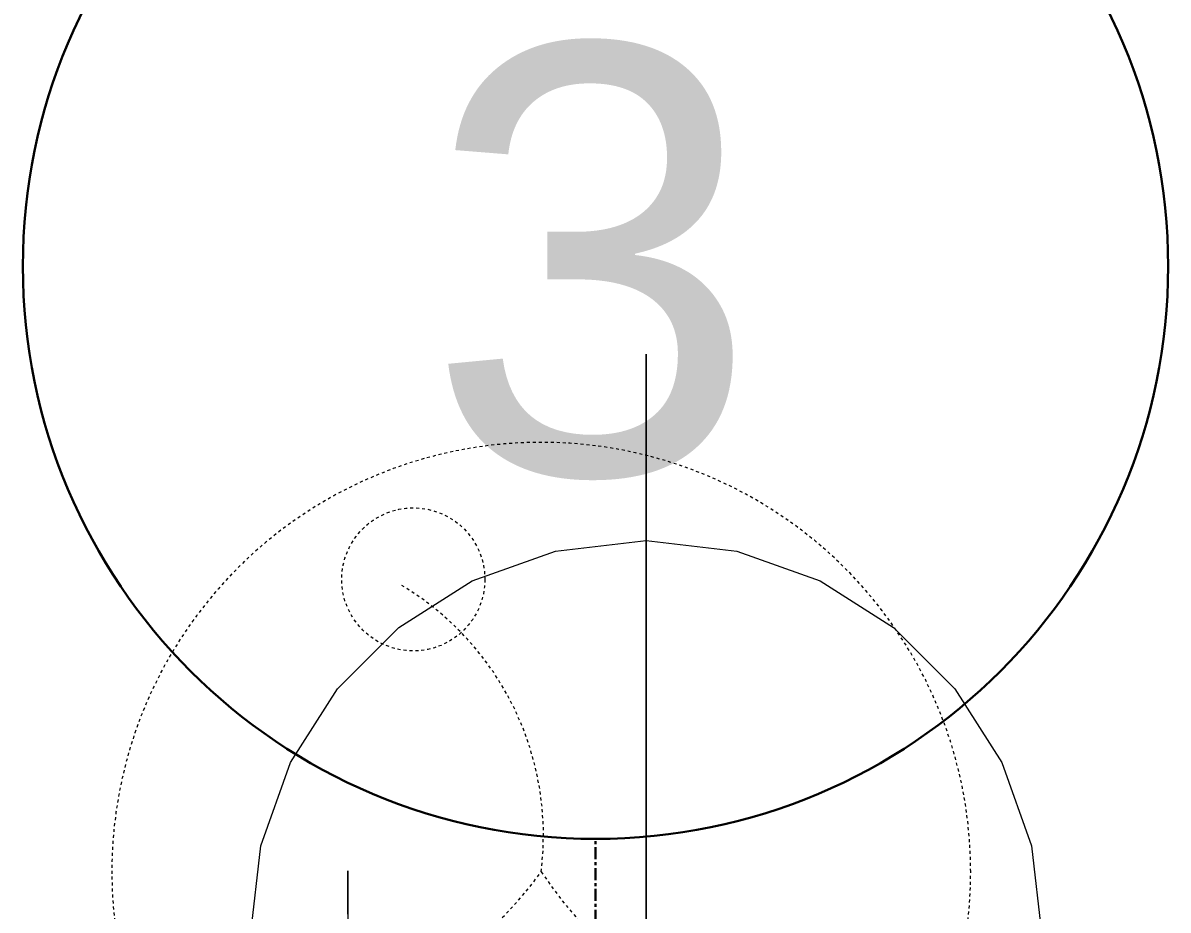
# Model space of a CAD drawing. Header units: inches. Extents: x 9391 to 11530, y 1186 to 2858.
# Drawn here: x 10254.66 to 10302.66, y 2732.89 to 2770.07 of the extents above; entities that cross this region are included whole.
import ezdxf

# ---------------------------------------------------------------- set-up
doc = ezdxf.new("R2010")
doc.units = ezdxf.units.IN
doc.header["$MEASUREMENT"] = 0
doc.linetypes.add('Dash', pattern=[0.25, 0.125, -0.125])
doc.linetypes.add('Grid Line 1_2_', pattern=[0.875, 0.5, -0.125, 0.125, -0.125])
for name, color, linetype, lineweight in [('A-DETL-GENF-1', 254, 'Continuous', 9), ('A-DETL-GENF-2', 253, 'Continuous', 9), ('A-DETL-GENF-HDLN', 1, 'Dash', 9), ('S-GRID-1', 1, 'Grid Line 1_2_', 30), ('S-GRID-IDEN', 1, 'Continuous', 30), ('S-GRID-IDEN-1', 1, 'Continuous', 9)]:
    doc.layers.add(name, color=color, linetype=linetype, lineweight=lineweight)
doc.styles.add('Arial_1', font='arial.ttf', dxfattribs={"height": 18})

# ---------------------------------------------------------------- blocks, each defined once
blk = doc.blocks.new('lupin 26755 - lupin 26755-V137-FLOOR PLAN - ROOF')
at = {"layer": 'A-DETL-GENF-HDLN'}
for centre, radius in [((-5.363, 12.255), 3), ((9.724, -6.624), 2.385)]:
    blk.add_circle(centre, radius, dxfattribs=at)
for centre, radius, start, end in [((0, 0), 18, 0, 211.6327), ((-12.131, 1.52), 12.226, 352.8605, 59.0245), ((-13.568, 9.876), 16.782, 282.0514, 323.9486), ((15.364, 10.234), 18.46, 213.6663, 248.3337), ((0, 0), 18, 294.6196, 0), ((-10.493, -6.874), 4, 344.478, 211.0454), ((-10.493, -6.874), 4, 337, 344.478), ((-10.493, -6.874), 4, 211.0454, 337), ((0, 0), 18, 211.6327, 225.8451), ((0, 0), 18, 225.8451, 263.4454), ((0, 0), 18, 263.4454, 291.4798), ((0, 0), 18, 291.4798, 292.5), ((0, 0), 18, 292.6115, 294.6196)]:
    blk.add_arc(centre, radius, start, end, dxfattribs=at)
blk = doc.blocks.new('magnolia 26756 - magnolia 26756-V143-FLOOR PLAN - ROOF')
at = {"layer": 'A-DETL-GENF-1'}
for p, q in [((0, 24.236), (0, 24.398)), ((0, 24.398), (0, 24.171)), ((0, 23.863), (0, 24.236)), ((0, 24.171), (0, 23.955)), ((0, 23.199), (0, 24.132)), ((0, 24.132), (0, 23.983)), ((0, 23.983), (0, 22.031)), ((0, 23.955), (0, 22.932)), ((0, 22.678), (0, 23.863)), ((0, 23.416), (0, 23.437)), ((0, 23.437), (0, 23.199)), ((0, 23.332), (0, 23.416)), ((0, 22.985), (0, 23.332)), ((0, 22.932), (0, 23.018)), ((0, 23.018), (0, 22.948)), ((0, 22.575), (0, 22.985)), ((0, 22.948), (0, 22.798)), ((0, 22.798), (0, 21.187)), ((0, 20.532), (0, 22.678)), ((0, 21.704), (0, 22.575)), ((0, 22.455), (0, 22.539)), ((0, 22.539), (0, 22.532)), ((0, 22.532), (0, 22.369)), ((0, 21.997), (0, 22.455)), ((0, 22.369), (0, 20.735)), ((0, 22.031), (0, 21.865)), ((0, 21.891), (0, 21.997)), ((0, 21.865), (0, 21.891)), ((0, 21), (0, 21.704)), ((0, 21.597), (0, 21.599)), ((0, 21.599), (0, 21.298)), ((0, 21.546), (0, 21.597)), ((0, 21.428), (0, 21.546)), ((0, 20.399), (0, 21.428)), ((0, 21.227), (0, 21.332)), ((0, 21.332), (0, 20.658)), ((0, 21.298), (0, 21.227)), ((0, 21.187), (0, 20.695)), ((0, 19.999), (0, 21.065)), ((0, 21.065), (0, 20.91)), ((0, 20.979), (0, 21.001)), ((0, 21.001), (0, 20.865)), ((0, 20.799), (0, 21)), ((0, 20.84), (0, 20.979)), ((0, 20.91), (0, 20.697)), ((0, 17.433), (0, 20.865)), ((0, 19.965), (0, 20.84)), ((0, 20.71), (0, 20.799)), ((0, 20.735), (0, 19.999)), ((0, 20.5), (0, 20.71)), ((0, 20.697), (0, 20.431)), ((0, 20.695), (0, 20.279)), ((0, 20.658), (0, 20.466)), ((0, 20.442), (0, 20.532)), ((0, 20.202), (0, 20.5)), ((0, 20.466), (0, 20.239)), ((0, 20.376), (0, 20.442)), ((0, 20.431), (0, 18.932)), ((0, 20.076), (0, 20.399)), ((0, 20.131), (0, 20.376)), ((0, 20.279), (0, 19.97)), ((0, 20.239), (0, 19.965)), ((0, 19.844), (0, 20.202)), ((0, 19.968), (0, 20.131)), ((0, 19.377), (0, 20.076)), ((0, 19.97), (0, 19.697)), ((0, 19.732), (0, 19.968)), ((0, 19.46), (0, 19.844)), ((0, 19.561), (0, 19.732)), ((0, 19.697), (0, 19.564)), ((0, 19.564), (0, 19.414)), ((0, 19.472), (0, 19.561)), ((0, 18.932), (0, 19.472)), ((0, 19.079), (0, 19.46)), ((0, 19.414), (0, 19.12)), ((0, 18.566), (0, 19.377)), ((0, 19.12), (0, 19.006)), ((0, 18.732), (0, 19.079)), ((0, 19.006), (0, 18.932)), ((0, 18.932), (0, 18.746)), ((0, 18.746), (0, 18.581)), ((0, 17.949), (0, 18.732)), ((0, 18.581), (0, 18.056)), ((0, 17.599), (0, 18.566)), ((0, 18.056), (0, 17.821)), ((0, 17.318), (0, 17.949)), ((0, 17.821), (0, 17.532)), ((0, 17.567), (0, 17.599)), ((0, 17.599), (0, 17.567)), ((0, 17.568), (0, 17.599)), ((0, 17.548), (0, 17.568)), ((0, 16.947), (0, 17.567)), ((0, 17.567), (0, 17.546)), ((0, 17.537), (0, 17.548)), ((0, 17.546), (0, 17.536)), ((0, 17.536), (0, 17.537)), ((0, 17.532), (0, 17.502)), ((0, 17.502), (0, 17.449)), ((0, 17.449), (0, 17.376)), ((0, 17.433), (0, 16.799)), ((0, 17.376), (0, 17.283)), ((0, 16.775), (0, 17.318)), ((0, 17.283), (0, 17.171)), ((0, 17.027), (0, 17.199)), ((0, 17.199), (0, 13.732)), ((0, 17.171), (0, 16.899)), ((0, 16.595), (0, 17.027)), ((0, 16.868), (0, 16.947)), ((0, 16.899), (0, 16.868)), ((-3.801, 16.151), (0, 16.589)), ((0, 16.799), (0, 16.662)), ((0, 16.255), (0, 16.775)), ((0, 16.662), (0, 16.546)), ((0, 16.506), (0, 16.655)), ((0, 16.655), (0, 16.552)), ((0, 16.538), (0, 16.595)), ((0, 16.589), (3.801, 16.151)), ((0, 16.552), (0, 16.538)), ((0, 16.546), (0, 16.462)), ((0, 16.431), (0, 16.506)), ((0, 16.462), (0, 16.42)), ((0, 16.42), (0, 16.431)), ((-7.292, 14.902), (-3.801, 16.151)), ((0, 15.695), (0, 16.255)), ((0, 15.81), (0, 15.932)), ((0, 15.932), (0, 14.932)), ((3.801, 16.151), (7.292, 14.902)), ((0, 15.567), (0, 15.81)), ((0, 15.031), (0, 15.695)), ((0, 15.518), (0, 15.599)), ((0, 15.599), (0, 14.948)), ((0, 15.239), (0, 15.567)), ((0, 14.568), (0, 15.518)), ((-10.372, 12.942), (-7.292, 14.902)), ((0, 13.796), (0, 15.239)), ((0, 14.199), (0, 15.031)), ((0, 14.948), (0, 14.474)), ((0, 14.932), (0, 13.199)), ((7.292, 14.902), (10.372, 12.942)), ((0, 14.744), (0, 14.82)), ((0, 14.82), (0, 14.806)), ((0, 14.806), (0, 14.725)), ((0, 14.121), (0, 14.744)), ((0, 14.725), (0, 14.199)), ((0, 14.202), (0, 14.568)), ((0, 14.474), (0, 13.115)), ((0, 13.199), (0, 14.266)), ((0, 14.266), (0, 13.824)), ((0, 13.905), (0, 14.202)), ((0, 11.923), (0, 14.121)), ((0, 13.732), (0, 13.905)), ((0, 13.824), (0, 13.671)), ((0, 13.466), (0, 13.796)), ((0, 13.671), (0, 13.545)), ((0, 13.545), (0, 13.199)), ((0, 13.054), (0, 13.466)), ((0, 13.199), (0, 12.304)), ((0, 13.115), (0, 12.599)), ((0, 12.942), (0, 13.054)), ((-12.942, 10.372), (-10.372, 12.942)), ((0, 12.864), (0, 12.942)), ((0, 12.599), (0, 12.864)), ((10.372, 12.942), (12.942, 10.372)), ((0, 12.304), (0, 12.095)), ((0, 12.095), (0, 11.97)), ((0, 11.953), (0, 12.066)), ((0, 12.066), (0, 11.691)), ((0, 11.97), (0, 11.953)), ((0, 11.4), (0, 11.923)), ((0, 11.691), (0, 11.351)), ((0, 10.869), (0, 11.4)), ((0, 11.351), (0, 10.417)), ((0, -6.833), (0, 10.933)), ((0, 10.933), (0, 10.847)), ((0, 10.814), (0, 10.869)), ((0, 10.847), (0, 10.791)), ((0, 10.776), (0, 10.814)), ((0, 10.791), (0, 10.762)), ((0, 10.758), (0, 10.776)), ((0, 10.762), (0, 10.758)), ((-14.902, 7.292), (-12.942, 10.372)), ((0, 10.417), (0, 10.09)), ((0, 10.09), (0, 9.733)), ((12.942, 10.372), (14.902, 7.292)), ((0, 9.733), (0, 9.283)), ((0, 9.283), (0, 9.122)), ((0, 9.122), (0, 8.999)), ((0, 8.999), (0, 8.907)), ((0, 8.907), (0, 8.799)), ((0, 8.799), (0, 8.585)), ((0, 8.585), (0, 8.333)), ((0, 8.333), (0, 8.057)), ((0, 8.057), (0, 7.775)), ((0, 7.775), (0, 7.5)), ((-16.151, 3.801), (-14.902, 7.292)), ((0, 7.5), (0, 7.247)), ((0, 7.247), (0, 7.033)), ((14.902, 7.292), (16.151, 3.801)), ((0, 7.033), (0, 6.281)), ((0, 6.281), (0, 5.713)), ((0, 5.713), (0, 5.443)), ((0, 5.2), (0, 5.479)), ((0, 5.479), (0, 5.462)), ((0, 5.462), (0, 5.384)), ((0, 5.443), (0, 5.2)), ((0, 5.384), (0, 5.033)), ((0, 5.033), (0, 4.537)), ((0, 4.537), (0, 4.077)), ((0, 4.077), (0, 3.662)), ((-16.589, 0), (-16.151, 3.801)), ((0, 3.662), (0, 3.304)), ((16.151, 3.801), (16.589, 0)), ((0, 3.304), (0, 3.012)), ((0, 3.012), (0, 2.796)), ((0, 2.796), (0, 2.666)), ((0, 2.666), (0, 1.882)), ((0, 2.466), (0, 2.584)), ((0, 2.584), (0, 2.516)), ((0, 2.516), (0, 2.362)), ((0, 2.41), (0, 2.466)), ((0, 2.287), (0, 2.41)), ((0, 2.362), (0, 2.1)), ((0, 2.09), (0, 2.287)), ((0, 2.1), (0, 1.726)), ((0, 0.432), (0, 2.09)), ((0, 1.882), (0, 1.251)), ((0, 1.726), (0, 1.471)), ((0, 1.471), (0, 1.304)), ((0, 1.304), (0, 1.196)), ((0, 1.035), (0, 1.267)), ((0, 1.267), (0, 0.495)), ((0, 1.251), (0, 1.067)), ((0, 1.196), (0, 0.933))]:
    blk.add_line(p, q, dxfattribs=at)
blk = doc.blocks.new('magnolia 26756 - magnolia 26756-V148-FLOOR PLAN - ROOF')
at = {"layer": 'A-DETL-GENF-1'}
for p, q in [((0, 24.236), (0, 24.398)), ((0, 24.398), (0, 24.171)), ((0, 23.863), (0, 24.236)), ((0, 24.171), (0, 23.955)), ((0, 23.199), (0, 24.132)), ((0, 24.132), (0, 23.983)), ((0, 23.983), (0, 22.031)), ((0, 23.955), (0, 22.932)), ((0, 22.678), (0, 23.863)), ((0, 23.416), (0, 23.437)), ((0, 23.437), (0, 23.199)), ((0, 23.332), (0, 23.416)), ((0, 22.985), (0, 23.332)), ((0, 22.932), (0, 23.018)), ((0, 23.018), (0, 22.948)), ((0, 22.575), (0, 22.985)), ((0, 22.948), (0, 22.798)), ((0, 22.798), (0, 21.187))]:
    blk.add_line(p, q, dxfattribs=at)
blk = doc.blocks.new('Grid - Grid Head - Circle-50561-FLOOR PLAN - ROOF')
at = {"layer": 'S-GRID-IDEN'}
for start, end in [(360, 180), (180, 360)]:
    blk.add_arc((0, 0), 0.25, start, end, dxfattribs=at)

msp = doc.modelspace()

# ---------------------------------------------------------------- linework, layer by layer
at = {"layer": 'S-GRID-1'}
msp.add_line((10278.662, 1368.27), (10278.662, 2735.869), dxfattribs=at)

# ---------------------------------------------------------------- block references
at = {"layer": 'A-DETL-GENF-1'}
for name, p in [('magnolia 26756 - magnolia 26756-V143-FLOOR PLAN - ROOF', (10280.787, 2731.783)), ('magnolia 26756 - magnolia 26756-V148-FLOOR PLAN - ROOF', (10268.287, 2710.133))]:
    msp.add_blockref(name, p, dxfattribs=at)
at = {"layer": 'A-DETL-GENF-2'}
msp.add_blockref('lupin 26755 - lupin 26755-V137-FLOOR PLAN - ROOF', (10276.389, 2734.49), dxfattribs=at)
at = {"layer": 'S-GRID-IDEN', "xscale": 95.99999999999994, "yscale": 95.99999999999994, "zscale": 95.99999999999994}
msp.add_blockref('Grid - Grid Head - Circle-50561-FLOOR PLAN - ROOF', (10278.662, 2759.869), dxfattribs=at)

# ---------------------------------------------------------------- texts
at = {"layer": 'S-GRID-IDEN-1', "insert": (10271.533, 2769.157), "char_height": 18, "width": 16.968, "attachment_point": 1, "style": 'Arial_1'}
msp.add_mtext('3', dxfattribs=at)

doc.saveas('drawing.dxf')
